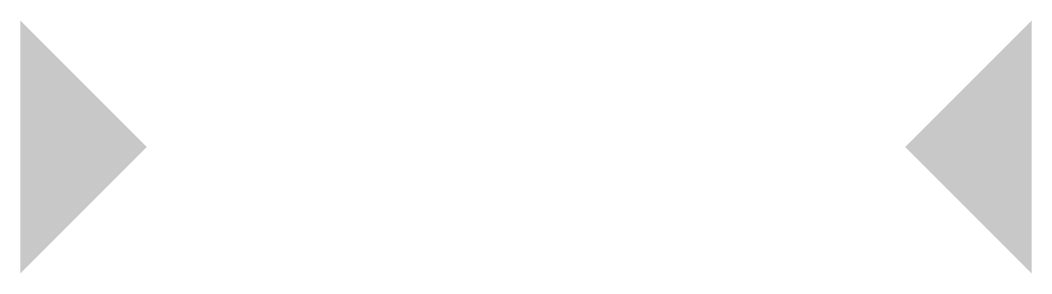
# Model space of a CAD drawing. Header units: millimetres. Extents: x -6.7 to 6.7, y -1.7 to 1.7.
import ezdxf

# ---------------------------------------------------------------- set-up
doc = ezdxf.new("R2010")
doc.units = ezdxf.units.MM
doc.layers.get('0').update_dxf_attribs({"lineweight": 50, "true_color": 0xffffff})

msp = doc.modelspace()

# ---------------------------------------------------------------- hatches: boundary and pattern name
for points in [[(-5, 0), (-6.667, 1.667), (-6.667, -1.667)], [(5, 0), (6.667, 1.667), (6.667, -1.667)]]:
    msp.add_hatch(color=256).paths.add_polyline_path(points)

doc.saveas('drawing.dxf')
